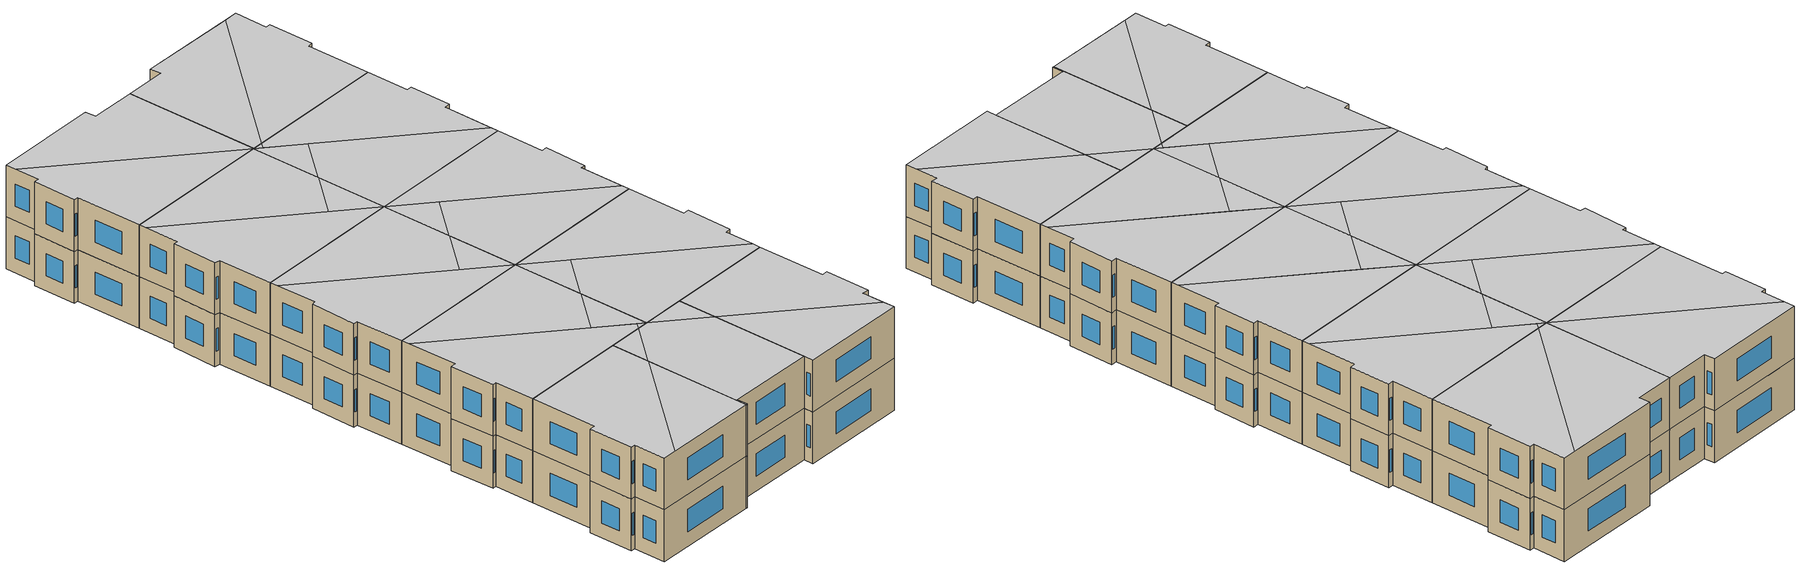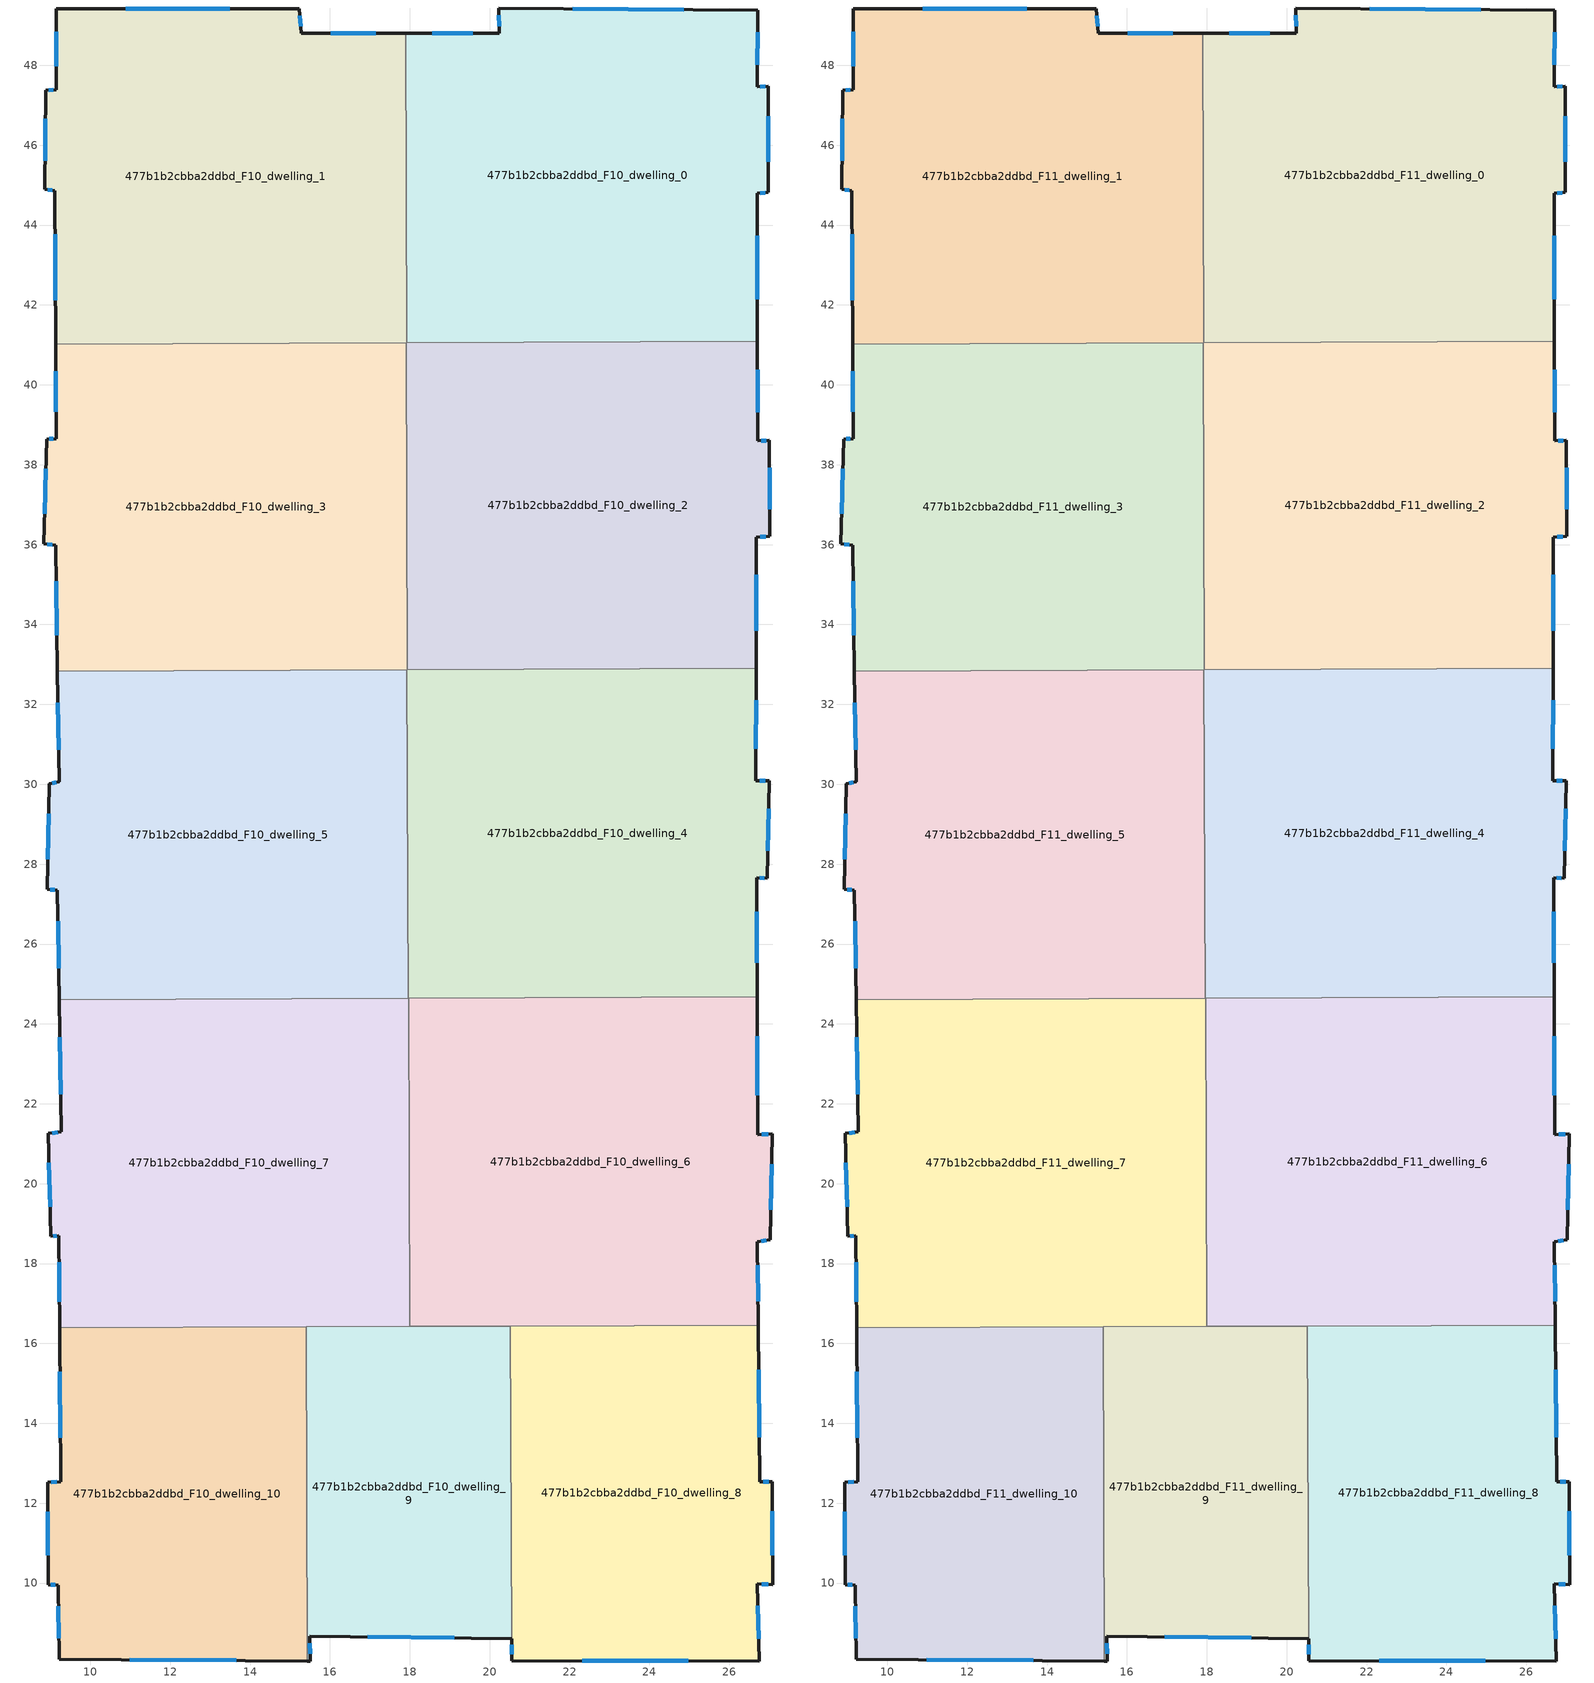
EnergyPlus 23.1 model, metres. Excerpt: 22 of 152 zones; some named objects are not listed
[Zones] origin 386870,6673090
477b1b2cbba2ddbd_F10_dwelling_0
 floor to 477b1b2cbba2ddbd_F9_dwelling_0 (EU_floor_Construction): 26.72,49.38 26.69,47.46 26.97,47.48 26.97,44.82 26.69,44.79 26.71,41.09 17.93,41.06 17.9,48.8 20.24,48.8 20.23,49.43 z30
 wall outside (EU_wall_Construction): 26.71,41.09 26.69,44.79 26.97,44.82 26.97,47.48 26.69,47.46 26.72,49.38 20.23,49.43 20.24,48.8 17.9,48.8 z30:33
 wall to 477b1b2cbba2ddbd_F10_dwelling_1 (EU_wall_Construction): 17.9,48.8 17.93,41.06 z30:33
 wall to 477b1b2cbba2ddbd_F10_dwelling_2 (EU_wall_Construction): 17.93,41.06 26.71,41.09 z30:33
 window (EU_Window_Construction): 19.57,48.8 18.57,48.8 / 20.23,49.25 20.24,48.98 / 24.86,49.4 22.08,49.42 / 26.7,48.01 26.71,48.83 / 26.89,47.47 26.77,47.47 / 26.97,45.58 26.97,46.72 / 26.77,44.8 26.89,44.81 / 26.7,42.15 26.7,43.73 z30.86:32.14
477b1b2cbba2ddbd_F10_dwelling_1
 floor to 477b1b2cbba2ddbd_F9_dwelling_1 (EU_floor_Construction): 17.9,48.8 17.93,41.06 9.13,41.02 9.11,44.87 8.86,44.9 8.88,47.38 9.15,47.39 9.15,49.41 15.23,49.41 15.28,48.8 z30
 wall outside (EU_wall_Construction): 17.9,48.8 15.28,48.8 15.23,49.41 9.15,49.41 9.15,47.39 8.88,47.38 8.86,44.9 9.11,44.87 9.13,41.02 z30:33
 wall to 477b1b2cbba2ddbd_F10_dwelling_3 (EU_wall_Construction): 9.13,41.02 17.91,41.06 z30:33
 wall to 477b1b2cbba2ddbd_F10_dwelling_2 (EU_wall_Construction): 17.91,41.06 17.93,41.06 z30:33
 window (EU_Window_Construction): 8.88,46.67 8.87,45.6 / 9.08,47.39 8.96,47.38 / 9.15,48.84 9.15,47.97 / 13.49,49.41 10.89,49.41 / 15.27,48.98 15.25,49.24 / 17.15,48.8 16.03,48.8 / 9.12,43.77 9.13,42.12 / 8.93,44.89 9.04,44.87 z30.86:32.14
477b1b2cbba2ddbd_F10_dwelling_10
 floor to 477b1b2cbba2ddbd_F9_dwelling_10 (EU_floor_Construction): 15.4,16.42 15.44,8.05 9.22,8.09 9.2,9.95 8.94,9.96 8.93,12.53 9.26,12.54 9.23,16.39 z30
 wall outside (EU_wall_Construction): 9.23,16.39 9.26,12.54 8.93,12.53 8.94,9.96 9.2,9.95 9.22,8.09 15.44,8.05 z30:33
 wall to 477b1b2cbba2ddbd_F10_dwelling_9 (EU_wall_Construction): 15.44,8.05 15.4,16.42 z30:33
 wall to 477b1b2cbba2ddbd_F10_dwelling_7 (EU_wall_Construction): 15.4,16.42 9.23,16.39 z30:33
 window (EU_Window_Construction): 8.93,11.79 8.94,10.69 / 9.17,12.54 9.03,12.53 / 9.24,15.29 9.25,13.64 / 10.99,8.08 13.66,8.06 / 9.2,9.42 9.21,8.62 / 9.02,9.96 9.12,9.95 z30.86:32.14
477b1b2cbba2ddbd_F10_dwelling_2
 floor to 477b1b2cbba2ddbd_F9_dwelling_2 (EU_floor_Construction): 26.71,41.09 26.71,38.6 27.01,38.61 27.01,36.21 26.68,36.19 26.67,32.9 17.94,32.87 17.91,41.06 z30
 wall outside (EU_wall_Construction): 26.67,32.9 26.68,36.19 27.01,36.21 27.01,38.61 26.71,38.6 26.71,41.09 z30:33
 wall to 477b1b2cbba2ddbd_F10_dwelling_3 (EU_wall_Construction): 17.91,41.06 17.94,32.87 z30:33
 wall to 477b1b2cbba2ddbd_F10_dwelling_4 (EU_wall_Construction): 17.94,32.87 26.67,32.9 z30:33
 window (EU_Window_Construction): 26.67,33.84 26.68,35.25 / 26.71,39.31 26.71,40.38 / 26.92,38.61 26.8,38.6 / 27.01,36.89 27.01,37.92 / 26.77,36.19 26.92,36.2 z30.86:32.14
477b1b2cbba2ddbd_F10_dwelling_3
 floor to 477b1b2cbba2ddbd_F9_dwelling_3 (EU_floor_Construction): 17.91,41.06 17.94,32.87 9.18,32.83 9.13,35.98 8.84,36.03 8.91,38.64 9.15,38.65 9.13,41.02 z30
 wall outside (EU_wall_Construction): 9.13,41.02 9.15,38.65 8.91,38.64 8.84,36.03 9.13,35.98 9.18,32.83 z30:33
 wall to 477b1b2cbba2ddbd_F10_dwelling_5 (EU_wall_Construction): 9.18,32.83 17.93,32.87 z30:33
 wall to 477b1b2cbba2ddbd_F10_dwelling_4 (EU_wall_Construction): 17.93,32.87 17.94,32.87 z30:33
 window (EU_Window_Construction): 8.89,37.9 8.86,36.77 / 9.08,38.65 8.97,38.64 / 9.14,40.34 9.14,39.33 / 9.14,35.08 9.17,33.73 / 8.92,36.01 9.05,35.99 z30.86:32.14
477b1b2cbba2ddbd_F10_dwelling_4
 floor to 477b1b2cbba2ddbd_F9_dwelling_4 (EU_floor_Construction): 26.67,32.9 26.66,30.09 26.99,30.09 26.95,27.64 26.68,27.66 26.69,24.68 17.96,24.64 17.93,32.87 z30
 wall outside (EU_wall_Construction): 26.69,24.68 26.68,27.66 26.95,27.64 26.99,30.09 26.66,30.09 26.67,32.9 z30:33
 wall to 477b1b2cbba2ddbd_F10_dwelling_5 (EU_wall_Construction): 17.93,32.87 17.96,24.64 z30:33
 wall to 477b1b2cbba2ddbd_F10_dwelling_6 (EU_wall_Construction): 17.97,24.64 26.69,24.68 z30:33
 wall to 477b1b2cbba2ddbd_F10_dwelling_7 (EU_wall_Construction): 17.96,24.64 17.97,24.64 z30:33
 window (EU_Window_Construction): 26.69,25.53 26.69,26.81 / 26.67,30.89 26.67,32.1 / 26.9,30.09 26.76,30.09 / 26.96,28.34 26.98,29.39 / 26.76,27.66 26.87,27.65 z30.86:32.14
477b1b2cbba2ddbd_F10_dwelling_5
 floor to 477b1b2cbba2ddbd_F9_dwelling_5 (EU_floor_Construction): 17.93,32.87 17.96,24.64 9.22,24.61 9.18,27.35 8.93,27.37 8.98,30.01 9.22,30.07 9.18,32.83 z30
 wall outside (EU_wall_Construction): 9.18,32.83 9.22,30.07 8.98,30.01 8.93,27.37 9.18,27.35 9.22,24.61 z30:33
 wall to 477b1b2cbba2ddbd_F10_dwelling_7 (EU_wall_Construction): 9.22,24.61 17.96,24.64 z30:33
 window (EU_Window_Construction): 8.96,29.26 8.94,28.12 / 9.15,30.05 9.05,30.03 / 9.19,32.04 9.21,30.86 / 9.19,26.57 9.21,25.39 / 9,27.36 9.11,27.35 z30.86:32.14
477b1b2cbba2ddbd_F10_dwelling_6
 floor to 477b1b2cbba2ddbd_F9_dwelling_6 (EU_floor_Construction): 26.69,24.68 26.71,21.23 27.08,21.24 27.02,18.59 26.7,18.55 26.72,16.46 18,16.43 17.97,24.64 z30
 wall outside (EU_wall_Construction): 26.72,16.46 26.7,18.55 27.02,18.59 27.08,21.24 26.71,21.23 26.69,24.68 z30:33
 wall to 477b1b2cbba2ddbd_F10_dwelling_7 (EU_wall_Construction): 17.97,24.64 18,16.43 z30:33
 wall to 477b1b2cbba2ddbd_F10_dwelling_8 (EU_wall_Construction): 20.52,16.44 26.72,16.46 z30:33
 wall to 477b1b2cbba2ddbd_F10_dwelling_9 (EU_wall_Construction): 18,16.43 20.52,16.44 z30:33
 window (EU_Window_Construction): 26.72,17.06 26.71,17.95 / 26.7,22.22 26.7,23.69 / 26.97,21.24 26.81,21.23 / 27.04,19.35 27.06,20.49 / 26.79,18.56 26.93,18.58 z30.86:32.14
477b1b2cbba2ddbd_F10_dwelling_7
 floor to 477b1b2cbba2ddbd_F9_dwelling_7 (EU_floor_Construction): 17.97,24.64 18,16.43 9.23,16.39 9.22,18.69 9.01,18.69 8.95,21.26 9.28,21.3 9.22,24.61 z30
 wall outside (EU_wall_Construction): 9.22,24.61 9.28,21.3 8.95,21.26 9.01,18.69 9.22,18.69 9.23,16.39 z30:33
 wall to 477b1b2cbba2ddbd_F10_dwelling_9 (EU_wall_Construction): 15.4,16.42 18,16.43 z30:33
 window (EU_Window_Construction): 8.97,20.52 8.99,19.42 / 9.19,21.29 9.04,21.27 / 9.24,23.66 9.26,22.24 / 9.22,18.04 9.23,17.05 / 9.07,18.69 9.16,18.69 z30.86:32.14
477b1b2cbba2ddbd_F10_dwelling_8
 floor to 477b1b2cbba2ddbd_F9_dwelling_8 (EU_floor_Construction): 26.72,16.46 26.77,12.54 27.07,12.54 27.08,9.96 26.7,9.98 26.75,8.05 20.55,8.05 20.55,8.61 20.52,16.44 z30
 wall outside (EU_wall_Construction): 20.55,8.61 20.55,8.05 26.75,8.05 26.7,9.98 27.08,9.96 27.07,12.54 26.77,12.54 26.72,16.46 z30:33
 wall to 477b1b2cbba2ddbd_F10_dwelling_9 (EU_wall_Construction): 20.52,16.44 20.55,8.61 z30:33
 window (EU_Window_Construction): 22.32,8.05 24.98,8.05 / 20.55,8.45 20.55,8.21 / 26.75,13.66 26.74,15.34 / 26.98,12.54 26.85,12.54 / 27.08,10.7 27.07,11.8 / 26.81,9.98 26.98,9.96 / 26.74,8.6 26.72,9.43 z30.86:32.14
477b1b2cbba2ddbd_F10_dwelling_9
 floor to 477b1b2cbba2ddbd_F9_dwelling_9 (EU_floor_Construction): 20.52,16.44 20.55,8.61 15.5,8.67 15.51,8.05 15.44,8.05 15.4,16.42 z30
 wall outside (EU_wall_Construction): 15.44,8.05 15.51,8.05 15.5,8.67 20.55,8.61 z30:33
 window (EU_Window_Construction): 16.94,8.65 19.11,8.63 / 15.5,8.23 15.5,8.49 z30.86:32.14
477b1b2cbba2ddbd_F11_dwelling_0
 floor to 477b1b2cbba2ddbd_F10_dwelling_0 (EU_floor_Construction): 26.72,49.38 26.69,47.46 26.97,47.48 26.97,44.82 26.69,44.79 26.71,41.09 17.93,41.06 17.9,48.8 20.24,48.8 20.23,49.43 z33
 wall outside (EU_wall_Construction): 26.71,41.09 26.69,44.79 26.97,44.82 26.97,47.48 26.69,47.46 26.72,49.38 20.23,49.43 20.24,48.8 17.9,48.8 z33:36
 wall to 477b1b2cbba2ddbd_F11_dwelling_1 (EU_wall_Construction): 17.9,48.8 17.93,41.06 z33:36
 wall to 477b1b2cbba2ddbd_F11_dwelling_2 (EU_wall_Construction): 17.93,41.06 26.71,41.09 z33:36
 window (EU_Window_Construction): 19.57,48.8 18.57,48.8 / 20.23,49.25 20.24,48.98 / 24.86,49.4 22.08,49.42 / 26.7,48.01 26.71,48.83 / 26.89,47.47 26.77,47.47 / 26.97,45.58 26.97,46.72 / 26.77,44.8 26.89,44.81 / 26.7,42.15 26.7,43.73 z33.86:35.14
 ceiling to 477b1b2cbba2ddbd_F12_dwelling_0 (EU_floor_Construction): 26.71,41.09 26.69,44.79 26.97,44.82 26.97,47.48 26.69,47.46 26.72,49.38 25.92,49.39 18.56,41.06 z36
 ceiling to 477b1b2cbba2ddbd_F12_dwelling_1 (EU_floor_Construction): 18.56,41.06 25.92,49.39 20.23,49.43 20.24,48.8 17.9,48.8 17.93,41.06 z36
477b1b2cbba2ddbd_F11_dwelling_1
 floor to 477b1b2cbba2ddbd_F10_dwelling_1 (EU_floor_Construction): 17.9,48.8 17.93,41.06 9.13,41.02 9.11,44.87 8.86,44.9 8.88,47.38 9.15,47.39 9.15,49.41 15.23,49.41 15.28,48.8 z33
 wall outside (EU_wall_Construction): 17.9,48.8 15.28,48.8 15.23,49.41 9.15,49.41 9.15,47.39 8.88,47.38 8.86,44.9 9.11,44.87 9.13,41.02 z33:36
 wall to 477b1b2cbba2ddbd_F11_dwelling_3 (EU_wall_Construction): 9.13,41.02 17.91,41.06 z33:36
 wall to 477b1b2cbba2ddbd_F11_dwelling_2 (EU_wall_Construction): 17.91,41.06 17.93,41.06 z33:36
 window (EU_Window_Construction): 8.88,46.67 8.87,45.6 / 9.08,47.39 8.96,47.38 / 9.15,48.84 9.15,47.97 / 13.49,49.41 10.89,49.41 / 15.27,48.98 15.25,49.24 / 17.15,48.8 16.03,48.8 / 9.12,43.77 9.13,42.12 / 8.93,44.89 9.04,44.87 z33.86:35.14
 ceiling to 477b1b2cbba2ddbd_F12_dwelling_1 (EU_floor_Construction): 17.93,41.06 17.9,48.8 15.28,48.8 15.23,49.41 9.15,49.41 9.15,48.81 17.92,41.06 z36
 ceiling to 477b1b2cbba2ddbd_F12_dwelling_3 (EU_floor_Construction): 17.92,41.06 9.15,48.81 9.15,47.39 8.88,47.38 8.86,44.9 9.11,44.87 9.13,41.02 z36
477b1b2cbba2ddbd_F11_dwelling_10
 floor to 477b1b2cbba2ddbd_F10_dwelling_10 (EU_floor_Construction): 15.4,16.42 15.44,8.05 9.22,8.09 9.2,9.95 8.94,9.96 8.93,12.53 9.26,12.54 9.23,16.39 z33
 wall outside (EU_wall_Construction): 9.23,16.39 9.26,12.54 8.93,12.53 8.94,9.96 9.2,9.95 9.22,8.09 15.44,8.05 z33:36
 wall to 477b1b2cbba2ddbd_F11_dwelling_9 (EU_wall_Construction): 15.44,8.05 15.4,16.42 z33:36
 wall to 477b1b2cbba2ddbd_F11_dwelling_7 (EU_wall_Construction): 15.4,16.42 9.23,16.39 z33:36
 window (EU_Window_Construction): 8.93,11.79 8.94,10.69 / 9.17,12.54 9.03,12.53 / 9.24,15.29 9.25,13.64 / 10.99,8.08 13.66,8.06 / 9.2,9.42 9.21,8.62 / 9.02,9.96 9.12,9.95 z33.86:35.14
 ceiling to 477b1b2cbba2ddbd_F12_dwelling_9 (EU_floor_Construction): 10.02,8.09 15.41,14.19 15.4,16.42 9.23,16.39 9.26,12.54 8.93,12.53 8.94,9.96 9.2,9.95 9.22,8.09 z36
 ceiling to 477b1b2cbba2ddbd_F12_dwelling_8 (EU_floor_Construction): 15.44,8.05 15.41,14.19 10.02,8.09 z36
477b1b2cbba2ddbd_F11_dwelling_2
 floor to 477b1b2cbba2ddbd_F10_dwelling_2 (EU_floor_Construction): 26.71,41.09 26.71,38.6 27.01,38.61 27.01,36.21 26.68,36.19 26.67,32.9 17.94,32.87 17.91,41.06 z33
 wall outside (EU_wall_Construction): 26.67,32.9 26.68,36.19 27.01,36.21 27.01,38.61 26.71,38.6 26.71,41.09 z33:36
 wall to 477b1b2cbba2ddbd_F11_dwelling_3 (EU_wall_Construction): 17.91,41.06 17.94,32.87 z33:36
 wall to 477b1b2cbba2ddbd_F11_dwelling_4 (EU_wall_Construction): 17.94,32.87 26.67,32.9 z33:36
 window (EU_Window_Construction): 26.67,33.84 26.68,35.25 / 26.71,39.31 26.71,40.38 / 26.92,38.61 26.8,38.6 / 27.01,36.89 27.01,37.92 / 26.77,36.19 26.92,36.2 z33.86:35.14
 ceiling to 477b1b2cbba2ddbd_F12_dwelling_2 (EU_floor_Construction): 26.67,32.9 26.67,33.32 19.94,39.27 17.92,36.98 17.94,32.87 z36
 ceiling to 477b1b2cbba2ddbd_F12_dwelling_0 (EU_floor_Construction): 26.67,33.32 26.68,36.19 27.01,36.21 27.01,38.61 26.71,38.6 26.71,41.09 18.56,41.06 18.28,40.74 z36
 ceiling to 477b1b2cbba2ddbd_F12_dwelling_1 (EU_floor_Construction): 18.28,40.74 18.56,41.06 17.92,41.06 z36
 ceiling to 477b1b2cbba2ddbd_F12_dwelling_3 (EU_floor_Construction): 17.92,36.98 19.94,39.27 17.92,41.06 17.91,41.06 z36
477b1b2cbba2ddbd_F11_dwelling_3
 floor to 477b1b2cbba2ddbd_F10_dwelling_3 (EU_floor_Construction): 17.91,41.06 17.94,32.87 9.18,32.83 9.13,35.98 8.84,36.03 8.91,38.64 9.15,38.65 9.13,41.02 z33
 wall outside (EU_wall_Construction): 9.13,41.02 9.15,38.65 8.91,38.64 8.84,36.03 9.13,35.98 9.18,32.83 z33:36
 wall to 477b1b2cbba2ddbd_F11_dwelling_5 (EU_wall_Construction): 9.18,32.83 17.93,32.87 z33:36
 wall to 477b1b2cbba2ddbd_F11_dwelling_4 (EU_wall_Construction): 17.93,32.87 17.94,32.87 z33:36
 window (EU_Window_Construction): 8.89,37.9 8.86,36.77 / 9.08,38.65 8.97,38.64 / 9.14,40.34 9.14,39.33 / 9.14,35.08 9.17,33.73 / 8.92,36.01 9.05,35.99 z33.86:35.14
 ceiling to 477b1b2cbba2ddbd_F12_dwelling_5 (EU_floor_Construction): 17.91,32.87 9.14,40.63 9.15,38.65 8.91,38.64 8.84,36.03 9.13,35.98 9.18,32.83 z36
 ceiling to 477b1b2cbba2ddbd_F12_dwelling_3 (EU_floor_Construction): 15.88,34.67 17.92,36.98 17.91,41.06 9.13,41.02 9.14,40.63 z36
 ceiling to 477b1b2cbba2ddbd_F12_dwelling_2 (EU_floor_Construction): 17.94,32.87 17.92,36.98 15.88,34.67 17.91,32.87 z36
477b1b2cbba2ddbd_F11_dwelling_4
 floor to 477b1b2cbba2ddbd_F10_dwelling_4 (EU_floor_Construction): 26.67,32.9 26.66,30.09 26.99,30.09 26.95,27.64 26.68,27.66 26.69,24.68 17.96,24.64 17.93,32.87 z33
 wall outside (EU_wall_Construction): 26.69,24.68 26.68,27.66 26.95,27.64 26.99,30.09 26.66,30.09 26.67,32.9 z33:36
 wall to 477b1b2cbba2ddbd_F11_dwelling_5 (EU_wall_Construction): 17.93,32.87 17.96,24.64 z33:36
 wall to 477b1b2cbba2ddbd_F11_dwelling_6 (EU_wall_Construction): 17.97,24.64 26.69,24.68 z33:36
 wall to 477b1b2cbba2ddbd_F11_dwelling_7 (EU_wall_Construction): 17.96,24.64 17.97,24.64 z33:36
 window (EU_Window_Construction): 26.69,25.53 26.69,26.81 / 26.67,30.89 26.67,32.1 / 26.9,30.09 26.76,30.09 / 26.96,28.34 26.98,29.39 / 26.76,27.66 26.87,27.65 z33.86:35.14
 ceiling to 477b1b2cbba2ddbd_F12_dwelling_2 (EU_floor_Construction): 26.69,25.11 26.68,27.66 26.95,27.64 26.99,30.09 26.66,30.09 26.67,32.9 17.93,32.87 17.93,32.85 z36
 ceiling to 477b1b2cbba2ddbd_F12_dwelling_4 (EU_floor_Construction): 26.69,24.68 26.69,25.11 19.97,31.05 17.94,28.76 17.96,24.65 17.97,24.64 z36
 ceiling to 477b1b2cbba2ddbd_F12_dwelling_5 (EU_floor_Construction): 17.94,28.76 19.97,31.05 17.93,32.85 z36
477b1b2cbba2ddbd_F11_dwelling_5
 floor to 477b1b2cbba2ddbd_F10_dwelling_5 (EU_floor_Construction): 17.93,32.87 17.96,24.64 9.22,24.61 9.18,27.35 8.93,27.37 8.98,30.01 9.22,30.07 9.18,32.83 z33
 wall outside (EU_wall_Construction): 9.18,32.83 9.22,30.07 8.98,30.01 8.93,27.37 9.18,27.35 9.22,24.61 z33:36
 wall to 477b1b2cbba2ddbd_F11_dwelling_7 (EU_wall_Construction): 9.22,24.61 17.96,24.64 z33:36
 window (EU_Window_Construction): 8.96,29.26 8.94,28.12 / 9.15,30.05 9.05,30.03 / 9.19,32.04 9.21,30.86 / 9.19,26.57 9.21,25.39 / 9,27.36 9.11,27.35 z33.86:35.14
 ceiling to 477b1b2cbba2ddbd_F12_dwelling_7 (EU_floor_Construction): 17.96,24.64 9.19,32.41 9.22,30.07 8.98,30.01 8.93,27.37 9.18,27.35 9.22,24.61 z36
 ceiling to 477b1b2cbba2ddbd_F12_dwelling_5 (EU_floor_Construction): 15.91,26.46 17.94,28.76 17.93,32.86 17.91,32.87 9.18,32.83 9.19,32.41 z36
 ceiling to 477b1b2cbba2ddbd_F12_dwelling_4 (EU_floor_Construction): 17.96,24.65 17.94,28.76 15.91,26.46 z36
477b1b2cbba2ddbd_F11_dwelling_6
 floor to 477b1b2cbba2ddbd_F10_dwelling_6 (EU_floor_Construction): 26.69,24.68 26.71,21.23 27.08,21.24 27.02,18.59 26.7,18.55 26.72,16.46 18,16.43 17.97,24.64 z33
 wall outside (EU_wall_Construction): 26.72,16.46 26.7,18.55 27.02,18.59 27.08,21.24 26.71,21.23 26.69,24.68 z33:36
 wall to 477b1b2cbba2ddbd_F11_dwelling_7 (EU_wall_Construction): 17.97,24.64 18,16.43 z33:36
 wall to 477b1b2cbba2ddbd_F11_dwelling_8 (EU_wall_Construction): 20.52,16.44 26.72,16.46 z33:36
 wall to 477b1b2cbba2ddbd_F11_dwelling_9 (EU_wall_Construction): 18,16.43 20.52,16.44 z33:36
 window (EU_Window_Construction): 26.72,17.06 26.71,17.95 / 26.7,22.22 26.7,23.69 / 26.97,21.24 26.81,21.23 / 27.04,19.35 27.06,20.49 / 26.79,18.56 26.93,18.58 z33.86:35.14
 ceiling to 477b1b2cbba2ddbd_F12_dwelling_6 (EU_floor_Construction): 26.72,16.46 26.72,16.91 20.02,22.84 17.99,20.54 18,16.43 z36
 ceiling to 477b1b2cbba2ddbd_F12_dwelling_4 (EU_floor_Construction): 26.72,16.91 26.7,18.55 27.02,18.59 27.08,21.24 26.71,21.23 26.69,24.68 17.97,24.64 z36
 ceiling to 477b1b2cbba2ddbd_F12_dwelling_7 (EU_floor_Construction): 17.99,20.54 20.01,22.84 17.97,24.64 z36
477b1b2cbba2ddbd_F11_dwelling_7
 floor to 477b1b2cbba2ddbd_F10_dwelling_7 (EU_floor_Construction): 17.97,24.64 18,16.43 9.23,16.39 9.22,18.69 9.01,18.69 8.95,21.26 9.28,21.3 9.22,24.61 z33
 wall outside (EU_wall_Construction): 9.22,24.61 9.28,21.3 8.95,21.26 9.01,18.69 9.22,18.69 9.23,16.39 z33:36
 wall to 477b1b2cbba2ddbd_F11_dwelling_9 (EU_wall_Construction): 15.4,16.42 18,16.43 z33:36
 window (EU_Window_Construction): 8.97,20.52 8.99,19.42 / 9.19,21.29 9.04,21.27 / 9.24,23.66 9.26,22.24 / 9.22,18.04 9.23,17.05 / 9.07,18.69 9.16,18.69 z33.86:35.14
 ceiling to 477b1b2cbba2ddbd_F12_dwelling_8 (EU_floor_Construction): 18,16.43 17.66,16.73 17.39,16.42 z36
 ceiling to 477b1b2cbba2ddbd_F12_dwelling_9 (EU_floor_Construction): 17.39,16.42 17.66,16.73 9.23,24.18 9.28,21.3 8.95,21.26 9.01,18.69 9.22,18.69 9.23,16.39 z36
 ceiling to 477b1b2cbba2ddbd_F12_dwelling_7 (EU_floor_Construction): 15.95,18.24 17.99,20.54 17.97,24.64 9.22,24.61 9.23,24.18 z36
 ceiling to 477b1b2cbba2ddbd_F12_dwelling_6 (EU_floor_Construction): 18,16.43 17.99,20.54 15.95,18.24 z36
477b1b2cbba2ddbd_F11_dwelling_8
 floor to 477b1b2cbba2ddbd_F10_dwelling_8 (EU_floor_Construction): 26.72,16.46 26.77,12.54 27.07,12.54 27.08,9.96 26.7,9.98 26.75,8.05 20.55,8.05 20.55,8.61 20.52,16.44 z33
 wall outside (EU_wall_Construction): 20.55,8.61 20.55,8.05 26.75,8.05 26.7,9.98 27.08,9.96 27.07,12.54 26.77,12.54 26.72,16.46 z33:36
 wall to 477b1b2cbba2ddbd_F11_dwelling_9 (EU_wall_Construction): 20.52,16.44 20.55,8.61 z33:36
 window (EU_Window_Construction): 22.32,8.05 24.98,8.05 / 20.55,8.45 20.55,8.21 / 26.75,13.66 26.74,15.34 / 26.98,12.54 26.85,12.54 / 27.08,10.7 27.07,11.8 / 26.81,9.98 26.98,9.96 / 26.74,8.6 26.72,9.43 z33.86:35.14
 ceiling to 477b1b2cbba2ddbd_F12_dwelling_6 (EU_floor_Construction): 26.73,8.71 26.7,9.98 27.08,9.96 27.07,12.54 26.77,12.54 26.72,16.46 20.52,16.44 20.53,14.19 z36
 ceiling to 477b1b2cbba2ddbd_F12_dwelling_8 (EU_floor_Construction): 26.75,8.05 26.73,8.71 20.53,14.19 20.55,8.61 20.55,8.05 z36
477b1b2cbba2ddbd_F11_dwelling_9
 floor to 477b1b2cbba2ddbd_F10_dwelling_9 (EU_floor_Construction): 20.52,16.44 20.55,8.61 15.5,8.67 15.51,8.05 15.44,8.05 15.4,16.42 z33
 wall outside (EU_wall_Construction): 15.44,8.05 15.51,8.05 15.5,8.67 20.55,8.61 z33:36
 window (EU_Window_Construction): 16.94,8.65 19.11,8.63 / 15.5,8.23 15.5,8.49 z33.86:35.14
 ceiling to 477b1b2cbba2ddbd_F12_dwelling_8 (EU_floor_Construction): 20.55,8.61 20.53,14.19 18,16.43 17.39,16.42 15.41,14.19 15.44,8.05 15.51,8.05 15.5,8.67 z36
 ceiling to 477b1b2cbba2ddbd_F12_dwelling_6 (EU_floor_Construction): 20.53,14.19 20.52,16.44 18,16.43 z36
 ceiling to 477b1b2cbba2ddbd_F12_dwelling_9 (EU_floor_Construction): 15.41,14.19 17.39,16.42 15.4,16.42 z36
[Building]
EU S2 Campaign: North Axis=0; Terrain=City; Solar Distribution=FullExterior
[Site:Location]
Helsinki-Vantaa.AP: Latitude=60.317; Longitude=24.963; Time Zone=2; Elevation=54.6
[SizingPeriod:WeatherFileDays]
AnnualSizingPeriod: Begin Month=1; Begin Day of Month=1; End Month=12; End Day of Month=31; Day of Week for Start Day=Monday; Use Weather File Daylight Saving Period=No; Use Weather File Rain and Snow Indicators=No
[MATERIAL]
EU_InternalMass_Material: Roughness=MediumRough; Thickness=0.1; Conductivity=1; Density=1800; Specific Heat=900; Thermal Absorptance=0.9; Solar Absorptance=0.7; Visible Absorptance=0.7
[MATERIAL:NOMASS] Roughness=MediumRough; Thermal Absorptance=0.9; Solar Absorptance=0.7; Visible Absorptance=0.7
Name | Thermal Resistance
EU_wall_NoMass | 1.10183
EU_floor_NoMass | 1.70606
[WINDOWMATERIAL:SIMPLEGLAZINGSYSTEM]
EU_Window_SimpleGlazing: UFactor=3.11035; Solar Heat Gain Coefficient=0.8; Visible Transmittance=0.8
[CONSTRUCTION]
EU_wall_Construction: EU_wall_NoMass
EU_floor_Construction: EU_floor_NoMass
EU_Window_Construction: EU_Window_SimpleGlazing
EU_InternalMass_Construction: EU_InternalMass_Material
[ZONE] Type=1; Multiplier=1; Ceiling Height=autocalculate; Floor Area=autocalculate; Part of Total Floor Area=Yes
Name | Volume
477b1b2cbba2ddbd_F10_dwelling_0; 477b1b2cbba2ddbd_F11_dwelling_0; 477b1b2cbba2ddbd_F10_dwelling_4; 477b1b2cbba2ddbd_F11_dwelling_4 | 217.671
477b1b2cbba2ddbd_F10_dwelling_1; 477b1b2cbba2ddbd_F11_dwelling_1 | 217.668
477b1b2cbba2ddbd_F10_dwelling_10; 477b1b2cbba2ddbd_F11_dwelling_10 | 156.924
477b1b2cbba2ddbd_F10_dwelling_2; 477b1b2cbba2ddbd_F11_dwelling_2 | 217.688
477b1b2cbba2ddbd_F10_dwelling_3; 477b1b2cbba2ddbd_F11_dwelling_3 | 217.707
477b1b2cbba2ddbd_F10_dwelling_5; 477b1b2cbba2ddbd_F11_dwelling_5 | 217.674
477b1b2cbba2ddbd_F10_dwelling_6; 477b1b2cbba2ddbd_F11_dwelling_6 | 217.673
477b1b2cbba2ddbd_F10_dwelling_7; 477b1b2cbba2ddbd_F11_dwelling_7 | 217.682
477b1b2cbba2ddbd_F10_dwelling_8; 477b1b2cbba2ddbd_F11_dwelling_8 | 158.821
477b1b2cbba2ddbd_F10_dwelling_9; 477b1b2cbba2ddbd_F11_dwelling_9 | 119.65
[INTERNALMASS] Construction=EU_InternalMass_Construction
Name | Zone or ZoneList | Surface Area
477b1b2cbba2ddbd_F10_dwelling_0_EU_InternalMass | 477b1b2cbba2ddbd_F10_dwelling_0 | 72.5571
477b1b2cbba2ddbd_F10_dwelling_1_EU_InternalMass | 477b1b2cbba2ddbd_F10_dwelling_1 | 72.5564
477b1b2cbba2ddbd_F10_dwelling_2_EU_InternalMass | 477b1b2cbba2ddbd_F10_dwelling_2 | 72.5629
477b1b2cbba2ddbd_F10_dwelling_3_EU_InternalMass | 477b1b2cbba2ddbd_F10_dwelling_3 | 72.5689
477b1b2cbba2ddbd_F10_dwelling_4_EU_InternalMass | 477b1b2cbba2ddbd_F10_dwelling_4 | 72.5568
477b1b2cbba2ddbd_F10_dwelling_5_EU_InternalMass | 477b1b2cbba2ddbd_F10_dwelling_5 | 72.558
477b1b2cbba2ddbd_F10_dwelling_6_EU_InternalMass | 477b1b2cbba2ddbd_F10_dwelling_6 | 72.5576
477b1b2cbba2ddbd_F10_dwelling_7_EU_InternalMass | 477b1b2cbba2ddbd_F10_dwelling_7 | 72.5606
477b1b2cbba2ddbd_F10_dwelling_8_EU_InternalMass | 477b1b2cbba2ddbd_F10_dwelling_8 | 52.9406
477b1b2cbba2ddbd_F10_dwelling_9_EU_InternalMass | 477b1b2cbba2ddbd_F10_dwelling_9 | 39.8832
477b1b2cbba2ddbd_F10_dwelling_10_EU_InternalMass | 477b1b2cbba2ddbd_F10_dwelling_10 | 52.308
477b1b2cbba2ddbd_F11_dwelling_0_EU_InternalMass | 477b1b2cbba2ddbd_F11_dwelling_0 | 72.5571
477b1b2cbba2ddbd_F11_dwelling_1_EU_InternalMass | 477b1b2cbba2ddbd_F11_dwelling_1 | 72.5564
477b1b2cbba2ddbd_F11_dwelling_2_EU_InternalMass | 477b1b2cbba2ddbd_F11_dwelling_2 | 72.5629
477b1b2cbba2ddbd_F11_dwelling_3_EU_InternalMass | 477b1b2cbba2ddbd_F11_dwelling_3 | 72.5689
477b1b2cbba2ddbd_F11_dwelling_4_EU_InternalMass | 477b1b2cbba2ddbd_F11_dwelling_4 | 72.5568
477b1b2cbba2ddbd_F11_dwelling_5_EU_InternalMass | 477b1b2cbba2ddbd_F11_dwelling_5 | 72.558
477b1b2cbba2ddbd_F11_dwelling_6_EU_InternalMass | 477b1b2cbba2ddbd_F11_dwelling_6 | 72.5576
477b1b2cbba2ddbd_F11_dwelling_7_EU_InternalMass | 477b1b2cbba2ddbd_F11_dwelling_7 | 72.5606
477b1b2cbba2ddbd_F11_dwelling_8_EU_InternalMass | 477b1b2cbba2ddbd_F11_dwelling_8 | 52.9406
477b1b2cbba2ddbd_F11_dwelling_9_EU_InternalMass | 477b1b2cbba2ddbd_F11_dwelling_9 | 39.8832
477b1b2cbba2ddbd_F11_dwelling_10_EU_InternalMass | 477b1b2cbba2ddbd_F11_dwelling_10 | 52.308
[OTHEREQUIPMENT] Fuel Type=Electricity; Design Level Calculation Method=Watts/Area; Power per Zone Floor Area=1; Fraction Latent=0; Fraction Radiant=0; Fraction Lost=0; Carbon Dioxide Generation Rate=0; EndUse Subcategory=EU_Step8_InternalGains
Name | Zone or ZoneList or Space or SpaceList | Schedule
EU_Step8_InternalGain_477b1b2cbba2ddbd_F10_dwelling_0_f000 | 477b1b2cbba2ddbd_F10_dwelling_0 | EU_Step8_GainSchedule_477b1b2cbba2ddbd_F10_dwelling_0_f000
EU_Step8_InternalGain_477b1b2cbba2ddbd_F10_dwelling_1_f000 | 477b1b2cbba2ddbd_F10_dwelling_1 | EU_Step8_GainSchedule_477b1b2cbba2ddbd_F10_dwelling_1_f000
EU_Step8_InternalGain_477b1b2cbba2ddbd_F10_dwelling_2_f000 | 477b1b2cbba2ddbd_F10_dwelling_2 | EU_Step8_GainSchedule_477b1b2cbba2ddbd_F10_dwelling_2_f000
EU_Step8_InternalGain_477b1b2cbba2ddbd_F10_dwelling_3_f000 | 477b1b2cbba2ddbd_F10_dwelling_3 | EU_Step8_GainSchedule_477b1b2cbba2ddbd_F10_dwelling_3_f000
EU_Step8_InternalGain_477b1b2cbba2ddbd_F10_dwelling_4_f000 | 477b1b2cbba2ddbd_F10_dwelling_4 | EU_Step8_GainSchedule_477b1b2cbba2ddbd_F10_dwelling_4_f000
EU_Step8_InternalGain_477b1b2cbba2ddbd_F10_dwelling_5_f000 | 477b1b2cbba2ddbd_F10_dwelling_5 | EU_Step8_GainSchedule_477b1b2cbba2ddbd_F10_dwelling_5_f000
EU_Step8_InternalGain_477b1b2cbba2ddbd_F10_dwelling_6_f000 | 477b1b2cbba2ddbd_F10_dwelling_6 | EU_Step8_GainSchedule_477b1b2cbba2ddbd_F10_dwelling_6_f000
EU_Step8_InternalGain_477b1b2cbba2ddbd_F10_dwelling_7_f000 | 477b1b2cbba2ddbd_F10_dwelling_7 | EU_Step8_GainSchedule_477b1b2cbba2ddbd_F10_dwelling_7_f000
EU_Step8_InternalGain_477b1b2cbba2ddbd_F10_dwelling_8_f000 | 477b1b2cbba2ddbd_F10_dwelling_8 | EU_Step8_GainSchedule_477b1b2cbba2ddbd_F10_dwelling_8_f000
EU_Step8_InternalGain_477b1b2cbba2ddbd_F10_dwelling_9_f000 | 477b1b2cbba2ddbd_F10_dwelling_9 | EU_Step8_GainSchedule_477b1b2cbba2ddbd_F10_dwelling_9_f000
EU_Step8_InternalGain_477b1b2cbba2ddbd_F10_dwelling_10_f000 | 477b1b2cbba2ddbd_F10_dwelling_10 | EU_Step8_GainSchedule_477b1b2cbba2ddbd_F10_dwelling_10_f000
EU_Step8_InternalGain_477b1b2cbba2ddbd_F11_dwelling_0_f000 | 477b1b2cbba2ddbd_F11_dwelling_0 | EU_Step8_GainSchedule_477b1b2cbba2ddbd_F11_dwelling_0_f000
EU_Step8_InternalGain_477b1b2cbba2ddbd_F11_dwelling_1_f000 | 477b1b2cbba2ddbd_F11_dwelling_1 | EU_Step8_GainSchedule_477b1b2cbba2ddbd_F11_dwelling_1_f000
EU_Step8_InternalGain_477b1b2cbba2ddbd_F11_dwelling_2_f000 | 477b1b2cbba2ddbd_F11_dwelling_2 | EU_Step8_GainSchedule_477b1b2cbba2ddbd_F11_dwelling_2_f000
EU_Step8_InternalGain_477b1b2cbba2ddbd_F11_dwelling_3_f000 | 477b1b2cbba2ddbd_F11_dwelling_3 | EU_Step8_GainSchedule_477b1b2cbba2ddbd_F11_dwelling_3_f000
EU_Step8_InternalGain_477b1b2cbba2ddbd_F11_dwelling_4_f000 | 477b1b2cbba2ddbd_F11_dwelling_4 | EU_Step8_GainSchedule_477b1b2cbba2ddbd_F11_dwelling_4_f000
EU_Step8_InternalGain_477b1b2cbba2ddbd_F11_dwelling_5_f000 | 477b1b2cbba2ddbd_F11_dwelling_5 | EU_Step8_GainSchedule_477b1b2cbba2ddbd_F11_dwelling_5_f000
EU_Step8_InternalGain_477b1b2cbba2ddbd_F11_dwelling_6_f000 | 477b1b2cbba2ddbd_F11_dwelling_6 | EU_Step8_GainSchedule_477b1b2cbba2ddbd_F11_dwelling_6_f000
EU_Step8_InternalGain_477b1b2cbba2ddbd_F11_dwelling_7_f000 | 477b1b2cbba2ddbd_F11_dwelling_7 | EU_Step8_GainSchedule_477b1b2cbba2ddbd_F11_dwelling_7_f000
EU_Step8_InternalGain_477b1b2cbba2ddbd_F11_dwelling_8_f000 | 477b1b2cbba2ddbd_F11_dwelling_8 | EU_Step8_GainSchedule_477b1b2cbba2ddbd_F11_dwelling_8_f000
EU_Step8_InternalGain_477b1b2cbba2ddbd_F11_dwelling_9_f000 | 477b1b2cbba2ddbd_F11_dwelling_9 | EU_Step8_GainSchedule_477b1b2cbba2ddbd_F11_dwelling_9_f000
EU_Step8_InternalGain_477b1b2cbba2ddbd_F11_dwelling_10_f000 | 477b1b2cbba2ddbd_F11_dwelling_10 | EU_Step8_GainSchedule_477b1b2cbba2ddbd_F11_dwelling_10_f000
[ZONEVENTILATION:DESIGNFLOWRATE] Schedule=EU_AlwaysOn; Design Flow Rate Calculation Method=AirChanges/Hour; Air Changes per Hour=0.756316; Ventilation Type=Natural; Fan Pressure Rise=0; Fan Total Efficiency=1; Constant Term Coefficient=1; Temperature Term Coefficient=0; Velocity Term Coefficient=0; Velocity Squared Term Coefficient=0; Minimum Indoor Temperature=-100; Maximum Indoor Temperature=100; Delta Temperature=-100; Minimum Outdoor Temperature=-100; Maximum Outdoor Temperature=100; Maximum Wind Speed=40
Name | Zone or ZoneList or Space or SpaceList
EU_ConstantAir_477b1b2cbba2ddbd_F10_dwelling_0 | 477b1b2cbba2ddbd_F10_dwelling_0
EU_ConstantAir_477b1b2cbba2ddbd_F10_dwelling_1 | 477b1b2cbba2ddbd_F10_dwelling_1
EU_ConstantAir_477b1b2cbba2ddbd_F10_dwelling_2 | 477b1b2cbba2ddbd_F10_dwelling_2
EU_ConstantAir_477b1b2cbba2ddbd_F10_dwelling_3 | 477b1b2cbba2ddbd_F10_dwelling_3
EU_ConstantAir_477b1b2cbba2ddbd_F10_dwelling_4 | 477b1b2cbba2ddbd_F10_dwelling_4
EU_ConstantAir_477b1b2cbba2ddbd_F10_dwelling_5 | 477b1b2cbba2ddbd_F10_dwelling_5
EU_ConstantAir_477b1b2cbba2ddbd_F10_dwelling_6 | 477b1b2cbba2ddbd_F10_dwelling_6
EU_ConstantAir_477b1b2cbba2ddbd_F10_dwelling_7 | 477b1b2cbba2ddbd_F10_dwelling_7
EU_ConstantAir_477b1b2cbba2ddbd_F10_dwelling_8 | 477b1b2cbba2ddbd_F10_dwelling_8
EU_ConstantAir_477b1b2cbba2ddbd_F10_dwelling_9 | 477b1b2cbba2ddbd_F10_dwelling_9
EU_ConstantAir_477b1b2cbba2ddbd_F10_dwelling_10 | 477b1b2cbba2ddbd_F10_dwelling_10
EU_ConstantAir_477b1b2cbba2ddbd_F11_dwelling_0 | 477b1b2cbba2ddbd_F11_dwelling_0
EU_ConstantAir_477b1b2cbba2ddbd_F11_dwelling_1 | 477b1b2cbba2ddbd_F11_dwelling_1
EU_ConstantAir_477b1b2cbba2ddbd_F11_dwelling_2 | 477b1b2cbba2ddbd_F11_dwelling_2
EU_ConstantAir_477b1b2cbba2ddbd_F11_dwelling_3 | 477b1b2cbba2ddbd_F11_dwelling_3
EU_ConstantAir_477b1b2cbba2ddbd_F11_dwelling_4 | 477b1b2cbba2ddbd_F11_dwelling_4
EU_ConstantAir_477b1b2cbba2ddbd_F11_dwelling_5 | 477b1b2cbba2ddbd_F11_dwelling_5
EU_ConstantAir_477b1b2cbba2ddbd_F11_dwelling_6 | 477b1b2cbba2ddbd_F11_dwelling_6
EU_ConstantAir_477b1b2cbba2ddbd_F11_dwelling_7 | 477b1b2cbba2ddbd_F11_dwelling_7
EU_ConstantAir_477b1b2cbba2ddbd_F11_dwelling_8 | 477b1b2cbba2ddbd_F11_dwelling_8
EU_ConstantAir_477b1b2cbba2ddbd_F11_dwelling_9 | 477b1b2cbba2ddbd_F11_dwelling_9
EU_ConstantAir_477b1b2cbba2ddbd_F11_dwelling_10 | 477b1b2cbba2ddbd_F11_dwelling_10
[HVACTEMPLATE:ZONE:IDEALLOADSAIRSYSTEM] System Availability Schedule=EU_AlwaysOn; Maximum Heating Supply Air Temperature=50; Minimum Cooling Supply Air Temperature=13; Maximum Heating Supply Air Humidity Ratio=0.0156; Minimum Cooling Supply Air Humidity Ratio=0.0077; Heating Limit=NoLimit; Cooling Limit=NoLimit; Heating Availability Schedule=EU_AlwaysOn; Cooling Availability Schedule=EU_CoolingOff; Dehumidification Control Type=ConstantSensibleHeatRatio; Cooling Sensible Heat Ratio=0.7; Dehumidification Setpoint=60; Humidification Control Type=None; Humidification Setpoint=30; Outdoor Air Method=None; Outdoor Air Flow Rate per Person=0.00944; Outdoor Air Flow Rate per Zone Floor Area=0; Outdoor Air Flow Rate per Zone=0; Demand Controlled Ventilation Type=None; Outdoor Air Economizer Type=NoEconomizer; Heat Recovery Type=None; Sensible Heat Recovery Effectiveness=0.7; Latent Heat Recovery Effectiveness=0.65
Name | Template Thermostat
477b1b2cbba2ddbd_F10_dwelling_0 | EU_HeatOnly_477b1b2cbba2ddbd_F10_dwelling_0
477b1b2cbba2ddbd_F10_dwelling_1 | EU_HeatOnly_477b1b2cbba2ddbd_F10_dwelling_1
477b1b2cbba2ddbd_F10_dwelling_2 | EU_HeatOnly_477b1b2cbba2ddbd_F10_dwelling_2
477b1b2cbba2ddbd_F10_dwelling_3 | EU_HeatOnly_477b1b2cbba2ddbd_F10_dwelling_3
477b1b2cbba2ddbd_F10_dwelling_4 | EU_HeatOnly_477b1b2cbba2ddbd_F10_dwelling_4
477b1b2cbba2ddbd_F10_dwelling_5 | EU_HeatOnly_477b1b2cbba2ddbd_F10_dwelling_5
477b1b2cbba2ddbd_F10_dwelling_6 | EU_HeatOnly_477b1b2cbba2ddbd_F10_dwelling_6
477b1b2cbba2ddbd_F10_dwelling_7 | EU_HeatOnly_477b1b2cbba2ddbd_F10_dwelling_7
477b1b2cbba2ddbd_F10_dwelling_8 | EU_HeatOnly_477b1b2cbba2ddbd_F10_dwelling_8
477b1b2cbba2ddbd_F10_dwelling_9 | EU_HeatOnly_477b1b2cbba2ddbd_F10_dwelling_9
477b1b2cbba2ddbd_F10_dwelling_10 | EU_HeatOnly_477b1b2cbba2ddbd_F10_dwelling_10
477b1b2cbba2ddbd_F11_dwelling_0 | EU_HeatOnly_477b1b2cbba2ddbd_F11_dwelling_0
477b1b2cbba2ddbd_F11_dwelling_1 | EU_HeatOnly_477b1b2cbba2ddbd_F11_dwelling_1
477b1b2cbba2ddbd_F11_dwelling_2 | EU_HeatOnly_477b1b2cbba2ddbd_F11_dwelling_2
477b1b2cbba2ddbd_F11_dwelling_3 | EU_HeatOnly_477b1b2cbba2ddbd_F11_dwelling_3
477b1b2cbba2ddbd_F11_dwelling_4 | EU_HeatOnly_477b1b2cbba2ddbd_F11_dwelling_4
477b1b2cbba2ddbd_F11_dwelling_5 | EU_HeatOnly_477b1b2cbba2ddbd_F11_dwelling_5
477b1b2cbba2ddbd_F11_dwelling_6 | EU_HeatOnly_477b1b2cbba2ddbd_F11_dwelling_6
477b1b2cbba2ddbd_F11_dwelling_7 | EU_HeatOnly_477b1b2cbba2ddbd_F11_dwelling_7
477b1b2cbba2ddbd_F11_dwelling_8 | EU_HeatOnly_477b1b2cbba2ddbd_F11_dwelling_8
477b1b2cbba2ddbd_F11_dwelling_9 | EU_HeatOnly_477b1b2cbba2ddbd_F11_dwelling_9
477b1b2cbba2ddbd_F11_dwelling_10 | EU_HeatOnly_477b1b2cbba2ddbd_F11_dwelling_10
[SIZING:ZONE] Zone Cooling Design Supply Air Temperature Input Method=SupplyAirTemperature; Zone Cooling Design Supply Air Temperature=13; Zone Heating Design Supply Air Temperature Input Method=SupplyAirTemperature; Zone Heating Design Supply Air Temperature=50; Zone Cooling Design Supply Air Humidity Ratio=0.008; Zone Heating Design Supply Air Humidity Ratio=0.008; Cooling Design Air Flow Method=DesignDay; Cooling Design Air Flow Rate=0; Cooling Minimum Air Flow per Zone Floor Area=0.000762; Cooling Minimum Air Flow=0; Cooling Minimum Air Flow Fraction=0.2; Heating Design Air Flow Method=DesignDay; Heating Design Air Flow Rate=0; Heating Maximum Air Flow per Zone Floor Area=0.002032; Heating Maximum Air Flow=0.141576; Heating Maximum Air Flow Fraction=0.3; Account for Dedicated Outdoor Air System=No; Dedicated Outdoor Air System Control Strategy=NeutralSupplyAir; Dedicated Outdoor Air Low Setpoint Temperature for Design=autosize; Dedicated Outdoor Air High Setpoint Temperature for Design=autosize; Zone Load Sizing Method=Sensible Load Only No Latent Load; Zone Latent Cooling Design Supply Air Humidity Ratio Input Method=HumidityRatioDifference; Zone Cooling Design Supply Air Humidity Ratio Difference=0.005; Zone Latent Heating Design Supply Air Humidity Ratio Input Method=HumidityRatioDifference; Zone Humidification Design Supply Air Humidity Ratio Difference=0.005
477b1b2cbba2ddbd_F10_dwelling_0; 477b1b2cbba2ddbd_F10_dwelling_1; 477b1b2cbba2ddbd_F10_dwelling_2; 477b1b2cbba2ddbd_F10_dwelling_3; 477b1b2cbba2ddbd_F10_dwelling_4; 477b1b2cbba2ddbd_F10_dwelling_5; 477b1b2cbba2ddbd_F10_dwelling_6; 477b1b2cbba2ddbd_F10_dwelling_7; 477b1b2cbba2ddbd_F10_dwelling_8; 477b1b2cbba2ddbd_F10_dwelling_9; 477b1b2cbba2ddbd_F10_dwelling_10; 477b1b2cbba2ddbd_F11_dwelling_0; 477b1b2cbba2ddbd_F11_dwelling_1; 477b1b2cbba2ddbd_F11_dwelling_2; 477b1b2cbba2ddbd_F11_dwelling_3; 477b1b2cbba2ddbd_F11_dwelling_4; 477b1b2cbba2ddbd_F11_dwelling_5; 477b1b2cbba2ddbd_F11_dwelling_6; 477b1b2cbba2ddbd_F11_dwelling_7; 477b1b2cbba2ddbd_F11_dwelling_8; 477b1b2cbba2ddbd_F11_dwelling_9; 477b1b2cbba2ddbd_F11_dwelling_10
[SCHEDULE:CONSTANT]
Name | Hourly Value
EU_AlwaysOn | 1
EU_CoolingOff | 0
[SCHEDULE:FILE] Column Number=1; Rows to Skip at Top=0; Number of Hours of Data=8760; Column Separator=Comma; Interpolate to Timestep=No; Minutes per Item=60; Adjust Schedule for Daylight Savings=Yes
Name | File
EU_Step8_GainSchedule_477b1b2cbba2ddbd_F10_dwelling_0_f000 | ../../schedules/477b1b2cbba2ddbd/477b1b2cbba2ddbd_F10_dwelling_0_f000_gain.csv
EU_Step8_GainSchedule_477b1b2cbba2ddbd_F10_dwelling_1_f000 | ../../schedules/477b1b2cbba2ddbd/477b1b2cbba2ddbd_F10_dwelling_1_f000_gain.csv
EU_Step8_GainSchedule_477b1b2cbba2ddbd_F10_dwelling_2_f000 | ../../schedules/477b1b2cbba2ddbd/477b1b2cbba2ddbd_F10_dwelling_2_f000_gain.csv
EU_Step8_GainSchedule_477b1b2cbba2ddbd_F10_dwelling_3_f000 | ../../schedules/477b1b2cbba2ddbd/477b1b2cbba2ddbd_F10_dwelling_3_f000_gain.csv
EU_Step8_GainSchedule_477b1b2cbba2ddbd_F10_dwelling_4_f000 | ../../schedules/477b1b2cbba2ddbd/477b1b2cbba2ddbd_F10_dwelling_4_f000_gain.csv
EU_Step8_GainSchedule_477b1b2cbba2ddbd_F10_dwelling_5_f000 | ../../schedules/477b1b2cbba2ddbd/477b1b2cbba2ddbd_F10_dwelling_5_f000_gain.csv
EU_Step8_GainSchedule_477b1b2cbba2ddbd_F10_dwelling_6_f000 | ../../schedules/477b1b2cbba2ddbd/477b1b2cbba2ddbd_F10_dwelling_6_f000_gain.csv
EU_Step8_GainSchedule_477b1b2cbba2ddbd_F10_dwelling_7_f000 | ../../schedules/477b1b2cbba2ddbd/477b1b2cbba2ddbd_F10_dwelling_7_f000_gain.csv
EU_Step8_GainSchedule_477b1b2cbba2ddbd_F10_dwelling_8_f000 | ../../schedules/477b1b2cbba2ddbd/477b1b2cbba2ddbd_F10_dwelling_8_f000_gain.csv
EU_Step8_GainSchedule_477b1b2cbba2ddbd_F10_dwelling_9_f000 | ../../schedules/477b1b2cbba2ddbd/477b1b2cbba2ddbd_F10_dwelling_9_f000_gain.csv
EU_Step8_GainSchedule_477b1b2cbba2ddbd_F10_dwelling_10_f000 | ../../schedules/477b1b2cbba2ddbd/477b1b2cbba2ddbd_F10_dwelling_10_f000_gain.csv
EU_Step8_GainSchedule_477b1b2cbba2ddbd_F11_dwelling_0_f000 | ../../schedules/477b1b2cbba2ddbd/477b1b2cbba2ddbd_F11_dwelling_0_f000_gain.csv
EU_Step8_GainSchedule_477b1b2cbba2ddbd_F11_dwelling_1_f000 | ../../schedules/477b1b2cbba2ddbd/477b1b2cbba2ddbd_F11_dwelling_1_f000_gain.csv
EU_Step8_GainSchedule_477b1b2cbba2ddbd_F11_dwelling_2_f000 | ../../schedules/477b1b2cbba2ddbd/477b1b2cbba2ddbd_F11_dwelling_2_f000_gain.csv
EU_Step8_GainSchedule_477b1b2cbba2ddbd_F11_dwelling_3_f000 | ../../schedules/477b1b2cbba2ddbd/477b1b2cbba2ddbd_F11_dwelling_3_f000_gain.csv
EU_Step8_GainSchedule_477b1b2cbba2ddbd_F11_dwelling_4_f000 | ../../schedules/477b1b2cbba2ddbd/477b1b2cbba2ddbd_F11_dwelling_4_f000_gain.csv
EU_Step8_GainSchedule_477b1b2cbba2ddbd_F11_dwelling_5_f000 | ../../schedules/477b1b2cbba2ddbd/477b1b2cbba2ddbd_F11_dwelling_5_f000_gain.csv
EU_Step8_GainSchedule_477b1b2cbba2ddbd_F11_dwelling_6_f000 | ../../schedules/477b1b2cbba2ddbd/477b1b2cbba2ddbd_F11_dwelling_6_f000_gain.csv
EU_Step8_GainSchedule_477b1b2cbba2ddbd_F11_dwelling_7_f000 | ../../schedules/477b1b2cbba2ddbd/477b1b2cbba2ddbd_F11_dwelling_7_f000_gain.csv
EU_Step8_GainSchedule_477b1b2cbba2ddbd_F11_dwelling_8_f000 | ../../schedules/477b1b2cbba2ddbd/477b1b2cbba2ddbd_F11_dwelling_8_f000_gain.csv
EU_Step8_GainSchedule_477b1b2cbba2ddbd_F11_dwelling_9_f000 | ../../schedules/477b1b2cbba2ddbd/477b1b2cbba2ddbd_F11_dwelling_9_f000_gain.csv
EU_Step8_GainSchedule_477b1b2cbba2ddbd_F11_dwelling_10_f000 | ../../schedules/477b1b2cbba2ddbd/477b1b2cbba2ddbd_F11_dwelling_10_f000_gain.csv
